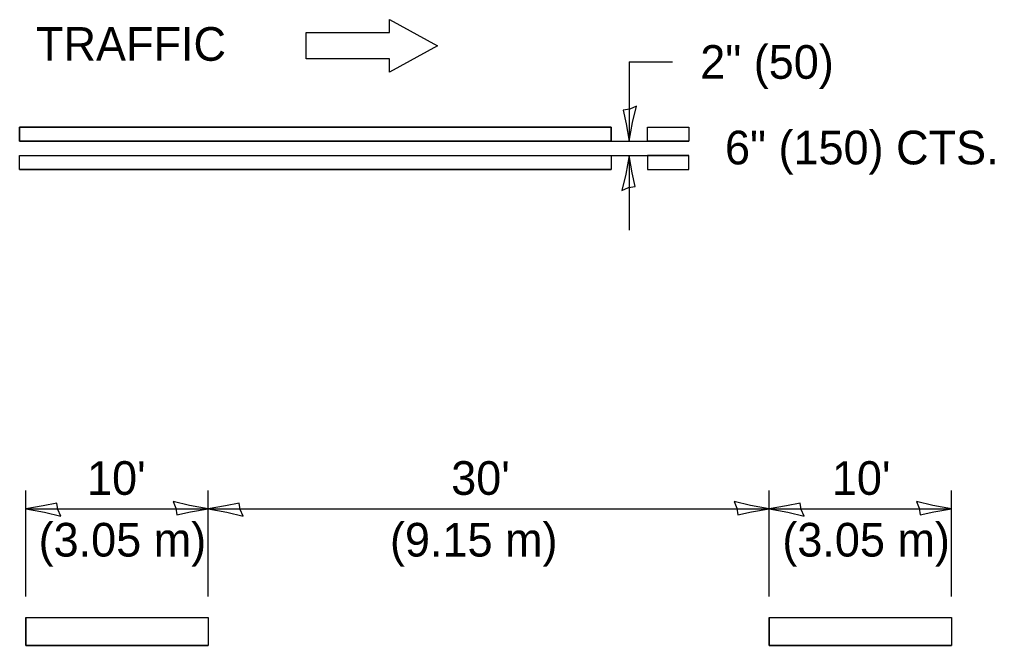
# Model space of a CAD drawing. Extents: x 100275 to 102995, y 95053 to 95493.
# Drawn here: x 100726.7 to 100792.7, y 95346.7 to 95389.1 of the extents above; entities that cross this region are included whole.
import ezdxf

# ---------------------------------------------------------------- set-up
doc = ezdxf.new("R2010")
doc.units = 0
for name, color, linetype in [('Design_PR_PMK Symbols', 7, 'Continuous'), ('Design_PR_Roadway Dimensions', 7, 'Continuous'), ('Design_PR_Roadway Notes', 7, 'Continuous'), ('Level 43', 7, 'Continuous'), ('Level 9', 7, 'Continuous'), ('Lighting_EX_Above Ground Items', 7, 'Continuous')]:
    doc.layers.add(name, color=color, linetype=linetype)

msp = doc.modelspace()

# ---------------------------------------------------------------- linework, layer by layer
at = {"layer": 'Design_PR_PMK Symbols'}
for p, q in [((100726.7, 95381.819), (100760.147, 95381.819)), ((100726.7, 95381.819), (100760.147, 95381.819)), ((100760.147, 95381.819), (100766.774, 95381.819)), ((100760.147, 95381.819), (100766.774, 95381.819)), ((100760.154, 95381.819), (100765.857, 95381.819)), ((100760.154, 95381.819), (100765.857, 95381.819)), ((100769.232, 95381.819), (100772.028, 95381.819)), ((100769.232, 95381.819), (100772.028, 95381.819)), ((100726.7, 95380.868), (100772.028, 95380.868)), ((100726.7, 95380.868), (100760.144, 95380.868)), ((100726.7, 95380.868), (100772.028, 95380.868)), ((100726.7, 95380.868), (100760.144, 95380.868)), ((100726.7, 95379.917), (100772.028, 95379.917)), ((100726.7, 95379.917), (100772.028, 95379.917)), ((100726.7, 95378.969), (100766.774, 95378.969)), ((100726.7, 95378.969), (100766.774, 95378.969)), ((100769.232, 95378.969), (100772.028, 95378.969)), ((100769.232, 95378.969), (100772.028, 95378.969)), ((100769.232, 95378.969), (100772.028, 95378.969)), ((100769.232, 95378.969), (100772.028, 95378.969)), ((100727.121, 95348.624), (100739.475, 95348.624)), ((100727.121, 95348.624), (100727.121, 95346.725)), ((100727.121, 95348.624), (100739.475, 95348.624)), ((100727.121, 95348.624), (100727.121, 95346.725)), ((100739.475, 95348.624), (100739.475, 95346.725)), ((100739.475, 95348.624), (100739.475, 95346.725)), ((100777.475, 95348.624), (100789.824, 95348.624)), ((100777.475, 95348.624), (100777.475, 95346.725)), ((100777.475, 95348.624), (100789.824, 95348.624)), ((100777.475, 95348.624), (100777.475, 95346.725)), ((100789.824, 95348.624), (100789.824, 95346.725)), ((100789.824, 95348.624), (100789.824, 95346.725)), ((100727.121, 95346.725), (100739.475, 95346.725)), ((100727.121, 95346.725), (100739.475, 95346.725)), ((100727.121, 95346.725), (100739.475, 95346.725)), ((100727.121, 95346.725), (100739.475, 95346.725)), ((100777.475, 95346.725), (100789.824, 95346.725)), ((100777.475, 95346.725), (100789.824, 95346.725)), ((100777.475, 95346.725), (100789.824, 95346.725)), ((100777.475, 95346.725), (100789.824, 95346.725))]:
    msp.add_line(p, q, dxfattribs=at)
for points in [[(100726.7, 95381.819), (100766.775, 95381.819), (100766.775, 95380.868), (100726.7, 95380.868)], [(100726.7, 95381.819), (100766.775, 95381.819), (100766.775, 95380.868), (100726.7, 95380.868)], [(100769.233, 95381.819), (100772.029, 95381.819), (100772.029, 95380.868), (100769.233, 95380.868)], [(100769.233, 95381.819), (100772.029, 95381.819), (100772.029, 95380.868), (100769.233, 95380.868)], [(100726.7, 95379.917), (100766.775, 95379.917), (100766.775, 95378.969), (100726.7, 95378.969)], [(100726.7, 95379.917), (100766.775, 95379.917), (100766.775, 95378.969), (100726.7, 95378.969)], [(100772.029, 95379.917), (100769.233, 95379.917), (100769.233, 95378.969), (100772.029, 95378.969)], [(100772.029, 95379.917), (100769.233, 95379.917), (100769.233, 95378.969), (100772.029, 95378.969)], [(100727.122, 95348.624), (100739.476, 95348.624), (100739.476, 95346.725), (100727.122, 95346.725)], [(100727.122, 95348.624), (100739.476, 95348.624), (100739.476, 95346.725), (100727.122, 95346.725)], [(100777.476, 95348.624), (100789.825, 95348.624), (100789.825, 95346.725), (100777.476, 95346.725)], [(100777.476, 95348.624), (100789.825, 95348.624), (100789.825, 95346.725), (100777.476, 95346.725)]]:
    msp.add_lwpolyline(points, close=True, dxfattribs=at)
at = {"layer": 'Level 43'}
for p, q in [((100767.995, 95386.241), (100767.995, 95380.868)), ((100767.995, 95386.241), (100770.934, 95386.241)), ((100767.995, 95386.241), (100767.995, 95380.868)), ((100767.995, 95386.241), (100770.934, 95386.241)), ((100767.995, 95379.917), (100767.995, 95374.849)), ((100767.995, 95379.917), (100767.995, 95374.849)), ((100727.121, 95350.05), (100727.121, 95357.226)), ((100727.121, 95350.05), (100727.121, 95357.226)), ((100739.475, 95350.05), (100739.475, 95357.226)), ((100739.475, 95350.05), (100739.475, 95357.226)), ((100777.475, 95350.05), (100777.475, 95357.226)), ((100777.475, 95350.05), (100777.475, 95357.226)), ((100789.824, 95350.05), (100789.824, 95357.226)), ((100789.824, 95350.05), (100789.824, 95357.226)), ((100727.121, 95355.975), (100739.475, 95355.975)), ((100727.121, 95355.975), (100739.475, 95355.975)), ((100739.475, 95355.975), (100777.475, 95355.975)), ((100739.475, 95355.975), (100777.475, 95355.975)), ((100777.475, 95355.975), (100789.824, 95355.975)), ((100777.475, 95355.975), (100789.824, 95355.975))]:
    msp.add_line(p, q, dxfattribs=at)
for points in [[(100768.492, 95383.242), (100768.036, 95383.049), (100767.598, 95382.974), (100767.789, 95382.056), (100767.995, 95380.868), (100768.226, 95382.135)], [(100768.492, 95383.242), (100768.036, 95383.049), (100767.598, 95382.974), (100767.789, 95382.056), (100767.995, 95380.868), (100768.226, 95382.135)], [(100767.498, 95377.542), (100767.954, 95377.736), (100768.392, 95377.81), (100768.201, 95378.73), (100767.995, 95379.917), (100767.764, 95378.65)], [(100767.498, 95377.542), (100767.954, 95377.736), (100768.392, 95377.81), (100768.201, 95378.73), (100767.995, 95379.917), (100767.764, 95378.65)], [(100729.496, 95355.478), (100729.303, 95355.934), (100729.229, 95356.372), (100728.309, 95356.181), (100727.121, 95355.975), (100728.389, 95355.744)], [(100729.496, 95355.478), (100729.303, 95355.934), (100729.229, 95356.372), (100728.309, 95356.181), (100727.121, 95355.975), (100728.389, 95355.744)], [(100737.1, 95356.472), (100737.294, 95356.016), (100737.368, 95355.578), (100738.288, 95355.769), (100739.475, 95355.975), (100738.208, 95356.206)], [(100737.1, 95356.472), (100737.294, 95356.016), (100737.368, 95355.578), (100738.288, 95355.769), (100739.475, 95355.975), (100738.208, 95356.206)], [(100741.85, 95355.478), (100741.656, 95355.934), (100741.582, 95356.372), (100740.663, 95356.181), (100739.475, 95355.975), (100740.743, 95355.744)], [(100741.85, 95355.478), (100741.656, 95355.934), (100741.582, 95356.372), (100740.663, 95356.181), (100739.475, 95355.975), (100740.743, 95355.744)], [(100775.1, 95356.472), (100775.294, 95356.016), (100775.368, 95355.578), (100776.288, 95355.769), (100777.475, 95355.975), (100776.208, 95356.206)], [(100775.1, 95356.472), (100775.294, 95356.016), (100775.368, 95355.578), (100776.288, 95355.769), (100777.475, 95355.975), (100776.208, 95356.206)], [(100779.85, 95355.478), (100779.656, 95355.934), (100779.582, 95356.372), (100778.663, 95356.181), (100777.475, 95355.975), (100778.743, 95355.744)], [(100779.85, 95355.478), (100779.656, 95355.934), (100779.582, 95356.372), (100778.663, 95356.181), (100777.475, 95355.975), (100778.743, 95355.744)], [(100787.45, 95356.472), (100787.643, 95356.016), (100787.718, 95355.578), (100788.637, 95355.769), (100789.824, 95355.975), (100788.558, 95356.206)], [(100787.45, 95356.472), (100787.643, 95356.016), (100787.718, 95355.578), (100788.637, 95355.769), (100789.824, 95355.975), (100788.558, 95356.206)]]:
    msp.add_lwpolyline(points, close=True, dxfattribs=at)
at = {"layer": 'Level 9'}
for points in [[(100766.774, 95381.819), (100726.7, 95381.819), (100726.7, 95380.868), (100766.774, 95380.868)], [(100766.774, 95381.819), (100726.7, 95381.819), (100726.7, 95380.868), (100766.774, 95380.868)], [(100769.232, 95381.819), (100772.028, 95381.819), (100772.028, 95380.868), (100769.232, 95380.868)], [(100769.232, 95381.819), (100772.028, 95381.819), (100772.028, 95380.868), (100769.232, 95380.868)], [(100726.7, 95379.917), (100766.774, 95379.917), (100766.774, 95378.969), (100726.7, 95378.969)], [(100726.7, 95379.917), (100766.774, 95379.917), (100766.774, 95378.969), (100726.7, 95378.969)], [(100772.028, 95379.917), (100769.232, 95379.917), (100769.232, 95378.969), (100772.028, 95378.969)], [(100772.028, 95379.917), (100769.232, 95379.917), (100769.232, 95378.969), (100772.028, 95378.969)], [(100727.121, 95348.624), (100739.475, 95348.624), (100739.475, 95346.725), (100727.121, 95346.725)], [(100727.121, 95348.624), (100739.475, 95348.624), (100739.475, 95346.725), (100727.121, 95346.725)], [(100777.475, 95348.624), (100789.824, 95348.624), (100789.824, 95346.725), (100777.475, 95346.725)], [(100777.475, 95348.624), (100789.824, 95348.624), (100789.824, 95346.725), (100777.475, 95346.725)]]:
    msp.add_lwpolyline(points, close=True, dxfattribs=at)
at = {"layer": 'Lighting_EX_Above Ground Items'}
msp.add_lwpolyline([(100746.118, 95388.226), (100751.758, 95388.226), (100751.758, 95389.117), (100755.023, 95387.336), (100751.758, 95385.555), (100751.758, 95386.445), (100746.118, 95386.445)], close=True, dxfattribs=at)
msp.add_lwpolyline([(100746.118, 95388.226), (100751.758, 95388.226), (100751.758, 95389.117), (100755.023, 95387.336), (100751.758, 95385.555), (100751.758, 95386.445), (100746.118, 95386.445)], close=True, dxfattribs=at)

# ---------------------------------------------------------------- texts
at = {"layer": 'Design_PR_Roadway Dimensions'}
for s, height, p in [('2" (50)', 2.28, (100772.81, 95385.102)), ('2" (50)', 2.28, (100772.81, 95385.102)), ('6" (150) CTS.', 2.28, (100774.487, 95379.306)), ('6" (150) CTS.', 2.28, (100774.487, 95379.306)), ("10'", 2.2801, (100731.274, 95356.927)), ("10'", 2.2801, (100731.274, 95356.927)), ("30'", 2.2801, (100755.941, 95356.927)), ("30'", 2.2801, (100755.941, 95356.927)), ("10'", 2.2801, (100781.726, 95356.927)), ("10'", 2.2801, (100781.726, 95356.927)), ('(3.05 m)', 2.2801, (100727.994, 95352.748)), ('(3.05 m)', 2.2801, (100727.994, 95352.748)), ('(9.15 m)', 2.2801, (100751.793, 95352.748)), ('(9.15 m)', 2.2801, (100751.793, 95352.748)), ('(3.05 m)', 2.2801, (100778.372, 95352.748)), ('(3.05 m)', 2.2801, (100778.372, 95352.748))]:
    msp.add_text(s, height=height, dxfattribs=at).set_placement(p)
at = {"layer": 'Design_PR_Roadway Notes'}
msp.add_text('TRAFFIC', height=2.28, dxfattribs=at).set_placement((100727.816, 95386.322))
msp.add_text('TRAFFIC', height=2.28, dxfattribs=at).set_placement((100727.816, 95386.322))

doc.saveas('drawing.dxf')
